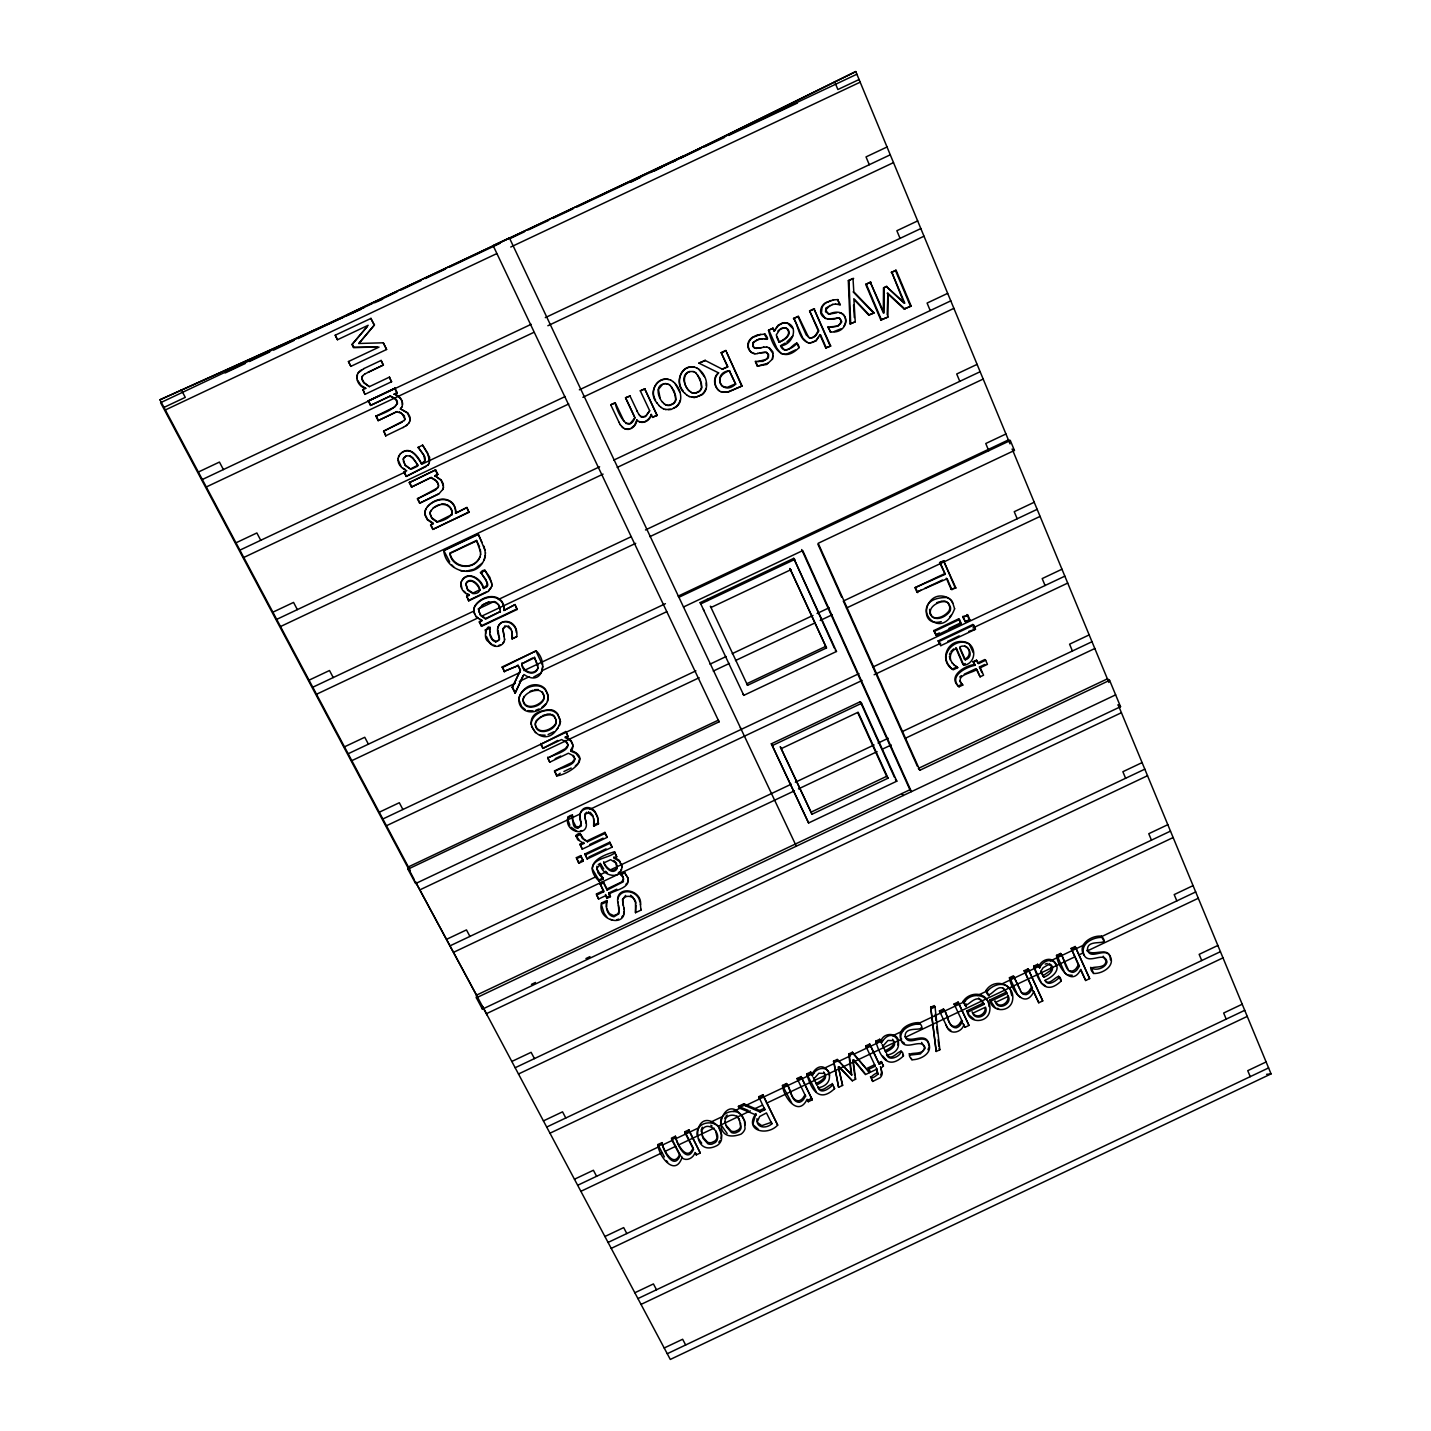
<?xml version="1.0" encoding="UTF-8"?>
<svg xmlns="http://www.w3.org/2000/svg" width="1431" height="1431" viewBox="0 0 1431 1431"><rect width="100%" height="100%" fill="white"/><g stroke="black" fill="none" stroke-linecap="round" stroke-linejoin="round"><path stroke-width="1.5" d="M357.034 378.195L357.464 374.618M517.95 665.648L504.481 671.282L517.95 665.648L520.455 670.674L512.244 687.542L515.106 693.23L523.943 674.502C542.152 687.023 548.735 662.481 536.16 650.837L502.263 666.882L504.445 672.033M886.29 286.45L904.034 303.139L891.817 272.337L904.803 303.175L886.29 286.45L883.499 287.774L883.338 312.924L870.298 282.175L865.683 284.358L880.834 320.007L887.935 317.056L887.882 293.266L887.202 314.838M887.023 286.45L884.215 287.774L884.072 312.978L870.298 282.175M516.77 636.652L512.173 638.816L516.77 636.652C519.203 615.545 489.67 616.689 499.562 638.172M479.796 619.14L482.05 620.195L479.349 622.091L481.496 626.331L517.199 609.445L515.088 604.562L503.98 610.447L515.088 604.562M480.583 554.477L480.333 549.307M515.106 693.23L523.048 675.611M628.137 878.92L627.762 881.764M512.244 687.542L520.455 669.923L517.95 664.914M512.173 638.816L512.387 635.65M409.928 420.195L409.838 416.6L407.781 412.861L400.537 408.872L407.549 413.112L409.964 418.55M398.265 458.331C396.995 463.93 401.914 468.778 406.744 470.71L403.953 472.015L406.171 476.434L428.102 464.932M757.017 1118.631C755.693 1128.379 766.336 1128.862 771.864 1123.818L771.416 1122.298L761.757 1125.66L757.858 1122.78M757.41 1121.475L759.664 1116.52L766.461 1112.924L771.864 1123.818M485.503 552.706L484.25 560.058M542.85 666.435L541.222 672.785L533.638 677.06M460.961 583.168L461.802 588.105M403.292 458.832L405.009 465.361L410.411 468.974L417.888 465.182L412.861 457.777L409.731 455.63M606.494 906.986L606.762 900.546L601.539 903.015C596.351 921.188 628.227 928.808 623.88 907.862M635.954 905.161L635.507 912.71L640.945 910.134L640.319 903.677M579.662 758.77L578.285 763.224L575.316 765.907M489.831 632.323C490.529 617.53 480.44 637.671 488.687 641.821A10.893 10.625 9.8 0 0 493.373 645.739C498.113 647.921 504.839 644.522 504.624 638.959M1109.615 680.333L919.865 770.254L918.344 768.429L1107.397 678.849L1109.615 680.333L1120.545 706.699L482.408 1009.159L482.551 1006.44L670.298 1359.45L1271.068 1073.894L1118.112 704.714M443.36 487.864L443.27 483.839L441.249 479.975L434.935 475.7L441.088 480.351L443.449 486.075M621.841 866.041C622.7 880.977 600.591 876.38 600.305 863.43L598.247 864.539M877.292 1072.731C868.134 1077.114 870.155 1081.12 877.954 1074.162L876.577 1068.456M877.954 1074.162L876.219 1067.723M478.777 610.286L480.494 615.509L485.61 619.14L500.421 611.502L485.664 618.478L480.583 614.865L478.956 611.753M482.408 1009.159L476.38 997.818L476.541 995.135L909.919 789.751L911.404 791.647L802.755 550.577L683.499 606.994M489.885 631.643C488.794 637.564 495.233 645.971 499.473 638.959M560.397 720.974L559.521 725.678M429.64 461.819L427.619 452.947L422.592 445.113L429.676 457.401L429.014 463.662M531.098 724.569C531.312 714.838 542.957 708.935 551.668 710.652A11.18 10.858 -2.9 0 1 557.75 714.713L560.093 719.399M491.763 586.567L491.978 584.027M489.957 629.855L490.225 627.225M592.362 868.384C593.454 857.974 608.39 858.296 614.775 852.876L614.579 851.803C598.104 856.4 583.133 865.308 598.981 881.102L603.202 879.099L603.059 877.972L596.834 869.332M701.19 1129.721L702.639 1136.733L707.486 1142.153A5.957 5.456 -17.3 0 0 711.762 1142.493L714.695 1141.115A5.992 5.509 -17.3 0 0 717.056 1137.609L715.589 1130.579M502.871 629.819L505.018 625.705M584.778 816.493L585.583 814.042L588.713 812.736L592.989 816.582M481.496 626.331L479.439 621.43M491.924 584.617L489.921 577.426L484.876 570.2C473.178 570.629 496.754 586.209 483.571 588.016C481.567 577.802 465.773 569.663 461.229 582.131M624.202 911.243L623.54 914.32M491.656 582.632L484.876 570.2M581.397 823.451L579.305 826.742L575.995 826.617L572.275 819.552M773.062 355.174L772.221 358.716M523.066 700.224L523.835 696.432M535.337 724.694L535.498 722.333M480.047 590.252C478.222 584.832 470.173 576.282 465.773 584.188L467.651 590.162L472.91 593.632C489.42 593.954 471.032 572.543 465.88 583.615L467.74 589.572L472.999 593.024L480.118 589.661M487.363 584.653L486.021 579.788L480.476 572.275M512.065 638.602L511.904 631.071M572.454 814.972L568.071 818.121L567.982 817.101C576.979 809.66 568.644 828.012 577.713 828.155L581.344 825.866L580.038 816.868M572.346 818.371L572.561 815.187M623.773 878.938L621.537 881.997L606.977 888.973L607.138 890.118L623.379 881.764L623.075 876.595L620.589 873.59L624.31 871.819L628.03 878.527M438.262 487.148L438.601 485.61M429.872 513.586L430.91 510.366M468.706 600.877L466.667 596.011L468.706 600.877L488.454 591.343L491.817 585.977M478.705 610.93L479.653 607.585M481.997 542.349L478.204 534.031L443.717 550.327C445.882 573.724 480.369 580.539 485.431 555.389M929.631 609.338L930.025 613.988L932.654 617.172M480.601 552.151L476.523 540.453L449.942 553.028C452.768 567.964 473.321 570.772 479.904 557.088M397.55 403.184L394.723 406.959L375.87 416.153L378.142 420.642L397.067 411.538M404.687 419.677L404.365 415.741L399.338 411.734M985.208 1008.587C985.369 1013.935 977.731 1018.532 973.706 1014.185M407.924 869.172L408.354 866.918L718.308 720.169L719.077 721.85L407.924 869.172L415.598 883.571L858.958 673.643M568.035 745.193L565.299 748.681L547.697 758.108L549.754 762.186L568.393 753.243L572.185 755.139L574.833 758.734M721.045 1138.414L721.403 1133.781M574.868 758.913L572.132 762.401L554.53 770.898L556.641 775.906C568.34 774.511 593.382 758.233 570.736 750.345L572.811 746.231M579.913 815.133C580.288 810.089 586.495 807.299 590.878 809.195A10.554 10.124 -9.5 0 1 595.35 812.88L597.603 817.441L598.462 823.934L593.776 826.152L593.847 823.272M593.668 825.937L593.74 818.282M606.905 900.85C605.313 906.699 606.851 915.751 613.917 916.824L619.033 913.676L618.371 905.036M426.116 508.542A9.391 9.158 31.1 0 0 425.347 515.017L427.565 519.364L433.432 523.317L430.588 525.052L432.788 529.416L469.01 512.298L466.935 507.486L455.559 513.246L466.935 507.486M398.015 458.671L399.356 455.147M581.29 822.664C577.015 815.652 581.845 804.723 590.735 808.193A10.536 10.106 -9.4 0 1 595.207 811.878L597.442 816.421L598.462 823.934M424.864 460.854L423.719 454.772L418.12 447.241L424.989 457.044L425.061 460.514L422.056 463.483M461.337 581.558C459.101 587.479 463.859 593.4 469.314 595.332L466.56 596.62M480.673 553.94C478.151 570.701 452.482 570.468 449.799 553.564L476.451 540.972M619.265 910.706L617.781 913.944L613.738 915.643L609.356 913.568L606.708 908.56M596.834 866.22L597.943 872.767L603.202 879.099M596.727 868.277L600.465 864.521M409.481 421.823L410.142 419.927M538.11 667.257C536.446 677.203 521.832 673.142 521.707 663.877L532.654 657.956M497.916 628.084C500.456 616.457 516.448 622.449 516.323 632.466M430.051 513.139L431.715 518.308L436.938 522.047C447.849 519.847 458.689 512.96 447.08 504.571M442.841 489.581L443.503 487.452M949.522 654.7L950.005 653.055M547.375 701.315L548.252 696.575L545.515 689.438A11.215 10.911 0 0 0 539.415 685.342C524.98 680.852 510.08 701.727 525.356 710.563C536.822 716.251 555.246 702.245 545.551 690.225A11.233 10.929 -0.1 0 0 539.451 686.129C531.277 684.537 521.242 689.348 518.988 697.702M617.763 899.276C620.464 887.148 638.459 890.726 639.8 901.977M897.738 1045.006C902.245 1033.093 883.338 1030.463 880.816 1041.607L881.478 1043.002C893.177 1022.217 910.009 1050.443 887.202 1055.094L887.524 1055.792M436.938 522.047L452.071 514.516M767.231 352.974L768.447 356.122L766.497 359.288L757.75 361.649M766.104 352.241L768.59 354.459L768.34 357.965L762.938 361.399L755.21 361.381L757.339 366.139L766.694 364.44L772.74 358.859L772.794 351.74L769.467 347.912L766.497 347.017M724.819 1118.505L725.284 1117.164M432.788 529.416L469.118 511.851M638.977 421.501C644.54 424.363 649.907 418.46 651.427 414.543C650.229 420.875 641.696 425.436 636.867 419.963L634.577 425.168L631.035 428.263M838.852 317.879L840.802 319.972L840.534 323.478L837.296 326.125L830.445 327.305M827.315 319.202L839.496 317.95L841.786 321.85L837.94 326.214L827.923 327.019L830.624 331.903L827.923 327.019M927.968 1049.746L928.683 1047.868M761.167 347.787L754.656 348.27L752.724 346.266L752.921 342.51L759.503 338.825L765.37 338.897M755.121 348.377L753.207 346.374L753.386 342.617L757.017 339.827L762.848 338.7M836.867 312.763L829.604 314.104L825.58 311.851L825.794 308.076L833.003 304.427M828.102 313.908L825.759 309.847L830.052 305.34M681.657 1156.194L681.961 1157.786C674.842 1177.606 658.278 1155.676 657.956 1144.532L661.945 1142.636C663.179 1149.934 673.751 1169.038 679.761 1154.137L672.355 1139.899M523.245 698.704C525.499 693.015 532.582 690.082 538.396 690.35A6.422 6.243 -0.2 0 1 542.367 692.765L543.887 695.806A6.368 6.207 -0.3 0 1 543.369 700.314C539.344 707.808 523.048 711.189 523.048 699.419M535.516 723.174C537.788 717.503 544.817 714.588 550.613 714.838A6.386 6.207 -3 0 1 554.566 717.235L555.478 718.684M434.774 476.076L437.832 474.323L435.632 469.905L409.284 482.641L411.502 487.059L431.214 477.453L435.203 479.796A8.443 8.228 34.9 0 1 438.387 484.304L438.441 486.021M409.284 482.641L435.632 469.905M437.886 487.792L417.423 498.829L419.641 503.229L438.941 493.606M398.39 457.008L400.447 453.716M430.087 512.155L433.325 507.862L440.158 504.571M478.938 609.534C482.551 601.807 498.095 597.603 500.063 608.801M811.395 337.77A8.425 8.157 -80.5 0 0 815.885 334.711L818.246 330.794L809.588 310.849L813.971 308.792L830.696 346.016L825.723 347.966L819.891 334.586L816.189 340.882L809.946 342.957M438.423 486.755L435.561 490.046L417.423 498.829M620.66 870.477L621.358 869.082M783.133 322.959L778.589 325.32L774.099 331.062L778.07 325.248L782.596 322.887L786.513 322.834M634.255 416.475L634.988 417.655C627.851 435.65 616.385 410.268 615.115 402.719L610.733 404.794L619.068 422.413M657.169 415.401L652.518 417.208L657.169 415.401L644.683 388.749L640.301 390.824L649.692 410.786L645.166 416.815L640.408 416.439M411.502 487.059L431.214 477.453M404.168 420.642L404.919 419.408M408.604 423.415L409.695 421.537M1020.518 991.146L1022.986 994.259L1026.063 994.652A7.549 6.94 -32.7 0 0 1030.177 991.916L1032.413 988.535L1024.113 970.737L1028.102 968.841L1042.734 1000.895L1038.763 1002.773L1032.878 990.395L1033.808 991.683C1024.721 1010.268 1010.715 989.036 1009.463 977.695L1013.452 975.799L1020.017 989.662M834.005 1087.184L834.577 1088.651C819.355 1103.068 811.252 1090.064 806.744 1073.912L810.715 1072.034L812.379 1075.79C814.543 1068.814 825.562 1065.04 829.265 1072.713M403.238 451.82C411.931 447.17 418.102 458.618 421.394 463.519C418.407 456.346 409.874 445.774 401.592 452.804M679.761 1154.137L680.047 1155.729C673.572 1171.22 662.678 1150.005 661.945 1142.636M681.961 1157.786C686.612 1161.793 693.677 1157.876 695.037 1152.492L696.253 1154.889L700.26 1152.992L688.919 1129.828L684.93 1131.724L693.159 1147.859C687.077 1162.634 676.684 1143.441 675.432 1136.232L671.443 1138.128L671.711 1139.702L680.047 1155.729M693.159 1147.859L693.463 1149.433C686.898 1164.78 676.237 1143.494 675.432 1136.232M1054.575 962.348C1049.442 957.75 1041.84 962.401 1039.675 967.911L1038.727 966.658C1041.035 959.754 1051.642 955.89 1055.613 963.51M417.888 465.182C415.401 462.106 410.142 451.659 404.007 457.544M442.984 489.169L438.78 494.017L419.641 503.229M403.059 459.172L406.046 455.952M487.184 585.082L483.571 588.016M406.171 476.434L426.456 466.345M410.411 468.974L405.241 464.986L403.22 460.8M843.879 326.053C847.653 321.599 845.274 313.514 839.282 312.638M503.032 628.37L506.753 625.991L511.082 629.658M809.588 310.849L818.854 330.883L816.475 334.8A8.443 8.175 -80.5 0 1 811.985 337.859L810.107 337.931M403.953 472.015L406.404 476.04M988.982 1006.53C988.696 992.005 970.039 990.52 963.188 1001.289L965.031 1005.349L966.122 1003.847M965.031 1005.349C968.197 1006.19 977.266 992.381 983.294 1002.576M990.699 1001.253L1007.138 993.454L1006.243 992.166L989.841 999.947C991.916 1013.291 1011.198 1012.486 1012.683 999.446C1014.74 983.634 994.223 977.462 986.066 990.431C988.392 1003.864 997.353 980.181 1005.081 990.288M537.734 668.581C532.976 676.362 522.601 671.085 521.707 663.125M786.46 1083.535C790.878 1087.828 790.771 1101.083 798.802 1100.797A7.531 6.94 -21.4 0 0 802.916 1098.078L805.063 1094.715L805.599 1096.2L803.435 1099.563A7.549 6.958 -21.4 0 1 799.321 1102.299C790.967 1102.228 790.717 1088.526 786.46 1083.535L782.471 1085.431C783.508 1097.04 798.265 1117.647 807.102 1099.294L808.282 1101.709L812.271 1099.813L801.127 1076.577L797.121 1078.473L797.639 1079.922L801.646 1078.026L801.127 1076.577M964.172 1025.955L964.995 1027.315L968.984 1025.419L958.09 1002.076L954.083 1003.972L962.437 1021.752L960.237 1025.133A7.531 6.94 -29.3 0 1 956.123 1027.852C947.644 1027.78 948.342 1013.703 943.44 1009.034L939.434 1010.93L946.803 1026.546M792.81 335.927L786.728 342.134M1031.465 987.247L1029.247 990.646A7.531 6.922 -32.8 0 1 1025.133 993.364L1022.056 992.953M1080.584 969.968L1085.682 980.503L1089.653 978.625L1075.164 946.517L1071.157 948.395L1078.402 964.977L1076.166 968.358A7.531 6.922 -34.9 0 1 1072.052 971.094L1068.993 970.683M1071.157 948.395L1079.421 966.211L1077.185 969.61A7.549 6.922 -34.9 0 1 1073.053 972.347C1064.646 972.204 1064.771 958.251 1060.514 953.457L1056.525 955.353C1057.616 966.801 1071.747 987.927 1080.799 969.359L1085.682 980.503M701.655 1128.379L702.442 1127.217M427.905 465.29L429.211 463.304M818.639 337.072L815.598 340.775L811.753 342.671M400.286 409.123C405.599 403.846 400.716 395.457 394.276 394.115C397.639 395.654 403.077 399.41 402.397 404.687M400.537 408.872L402.039 406.708M491.209 587.765L488.508 590.735M536.088 720.848L541.079 716.52M502.675 643.342L504.088 641.374M579.483 758.144L575.87 753.314L570.844 751.239C575.638 746.302 571.38 738.002 565.12 736.947L570.88 741.133L572.776 744.979M698.918 363.134L705.268 360.451L698.918 363.134L718.612 372.883C713.443 377.623 713.89 386.406 719.256 390.788M461.945 580.646C468.67 570.558 481.031 579.734 483.499 588.624M762.92 1094.715L763.367 1096.182L759.163 1098.185L758.716 1096.701L762.92 1094.715L777.695 1125.124C766.873 1136.769 743.673 1130.418 755.944 1113.586L753.028 1123.568M621.752 917.003L622.807 915.733M371.148 318.326L335.212 335.212L337.483 339.737L368.178 325.266L352.008 344.531L353.475 347.465L379.036 347.107L348.431 361.542L350.863 366.354L386.603 349.486L383.293 342.796L358.859 343.476L374.439 324.944L370.844 318.398L374.135 325.016M374.439 324.944L358.859 343.476M352.008 344.531L367.141 326.787M358.018 373.115L363.921 368.554M408.819 423.129L405.492 426.277M950.882 651.534L953.708 648.887M482.14 563.242L474.377 569.144L466.524 571.112M383.776 431.017L385.744 435.793L383.776 431.017L402.272 422.109M546.105 703.533L541.92 707.361M556.426 729.882L558.251 727.878M625.955 884.286L627.064 883.07M949.54 617.047L951.382 615.062M777.874 331.044L781.219 328.361L785.959 327.878M427.297 506.932C433.325 500.009 445.935 496.056 452.804 503.909A13.308 12.986 31.3 0 1 455.559 513.246M965.853 1006.655L963.993 1002.612C971.488 990.431 991.933 994.76 989.805 1010.304C988.499 1023.147 968.823 1024.417 966.98 1010.805L983.383 1003.006L984.242 1004.312L967.803 1012.128L966.98 1010.805M988.767 995.779L986.925 991.719C992.13 984.904 1004.419 980.521 1009.946 989.286M424.506 461.462L421.197 463.877M378.142 420.642L395.779 412.182M726.072 1115.983L727.163 1114.999M364.887 373.92L362.49 375.959A3.935 3.792 44.7 0 0 361.971 379.519L363.742 382.775L369.377 386.656L389.447 377.122L391.45 381.844L389.447 377.122M400.197 454.038L401.825 452.464M618.299 872.928L619.623 871.783M394.026 394.33L397.21 392.738L394.974 388.212L368.232 400.913L370.504 405.438L390.269 396.119C409.928 403.131 383.168 413.917 375.87 416.153M959.7 677.024L961.382 675.629M404.401 420.356L383.49 431.303M368.232 400.913L394.974 388.212M361.506 369.896C352.902 374.475 357.356 386.477 365.603 388.445M370.504 405.438L390.52 395.886M784.474 349.79C790.842 351.972 797.121 336.106 799.053 347.679C782.095 364.225 772.794 347.679 768.483 330.275L772.829 328.218L774.6 331.151M407.531 424.613L403.095 427.601M887.506 1055.506C893.499 1062.392 901.852 1043.163 903.462 1055.953C888.186 1070.334 880.298 1057.402 875.736 1041.16L879.707 1039.282L880.369 1040.659L876.398 1042.555L875.736 1041.16M1045.077 980.718C1050.998 987.587 1059.369 968.483 1061.176 981.076C1045.363 995.726 1038.781 982.077 1033.701 966.175L1037.672 964.297L1039.675 967.911M364.923 394.366L362.973 389.626L364.923 394.366L391.7 381.666M586.674 812.218L584.814 814.06L585.046 818.443M369.377 386.656L364.064 382.578L362.293 379.34A3.917 3.774 44.7 0 1 362.812 375.781M959.682 648.118L964.458 659.136C970.969 657.312 970.737 647.993 964.673 645.953M965.317 659.834C975.083 656.954 968.358 642.34 959.736 646.973L965.317 659.834L964.458 659.136M625.669 895.395L622.467 899.509L623.361 905.716M662.499 384.456L658.421 389.447L660.067 397.925M776.55 336.643L779.001 342.17C783.687 339.916 792.166 334.765 786.996 328.79M779.001 342.17C783.884 340.65 792.774 334.89 787.533 328.88L785.422 327.788M795.386 349.969L786.424 354.208L782.453 354.226M433.164 508.309C439.728 501.279 453.233 503.909 451.928 514.963M816.797 1084.895C820.679 1082.891 828.871 1078.616 824.167 1073.393L818.89 1073.25L813.863 1078.849L813.327 1077.4L816.797 1084.895L816.26 1083.446C820.142 1081.425 828.316 1077.167 823.612 1071.962M885.807 1052.143C889.688 1050.121 897.881 1045.864 893.23 1040.623L887.989 1040.462L882.927 1046.061L882.265 1044.684L885.807 1052.143L885.127 1050.748C889.027 1048.726 897.183 1044.487 892.55 1039.246M673.268 408.3L675.647 406.905A11.609 11.43 86.2 0 0 680.011 400.662M482.05 605.116L488.776 601.879M1040.784 971.291L1042.823 975.906L1050.712 970.361L1051.409 965.853M1042.823 975.906L1043.771 977.158C1049.495 975.495 1057.205 967.767 1048.995 963.528M797.067 343.136C793.65 347.483 783.312 354.119 780.575 345.747L785.19 343.046M780.575 345.747C793.633 345.336 799.893 323.424 784.295 322.655M818.013 1087.059C821.627 1095.037 830.66 1081.764 832.788 1084.931C829.64 1088.222 821 1094.876 818.228 1087.828C841.213 1083.5 823.719 1052.948 811.842 1074.359L812.379 1075.79M368 372.293L383.401 364.994L381.129 360.433L363.599 368.733M768.214 363.152L757.339 366.139M840.856 328.844L834.255 331.473M953.565 664.467L957.75 667.669L953.207 669.815C938.986 661.533 946.392 639.872 962.634 641.607C976.622 642.251 977.802 663.036 963.85 665.326L956.534 648.493C950.417 650.515 948.234 658.421 952.581 663.233M554.083 731.688L548.091 734.514M396.816 411.788L401.807 413.434L404.884 418.621M381.129 360.433L383.132 365.138M364.565 374.099L383.401 364.994M630.499 182.363L640.516 177.426M650.515 172.489L855.774 71.55L1010.036 443.878M653.752 171.326L661.748 167.373M671.747 162.436L855.774 71.55M511.815 1061.462L531.116 1052.322L534.443 1058.6M1142.099 762.598L1122.87 771.72L1125.607 778.267M515.16 1067.741L1144.818 769.163M518.487 1074.001L1147.519 775.709M543.422 1120.902L562.544 1111.833L565.8 1118.005M1167.821 824.685L1148.771 833.718L1151.454 840.14M546.696 1127.056L1170.486 831.125M549.969 1133.209L1173.134 837.546M930.687 1007.281L934.282 1005.582L935.033 1006.887L939.845 1049.746L936.214 1051.463L930.687 1007.281L936.214 1051.463M931.438 1008.605L935.033 1006.887M574.457 1179.233L593.4 1170.254L596.584 1176.3M1193.06 885.628L1174.189 894.59L1176.837 900.904M738.414 1106.342L743.87 1103.748L759.628 1110.492L764.422 1108.22L764.87 1109.723L760.076 1111.994L744.281 1105.251L738.807 1107.844L738.414 1106.342L748.145 1110.367M851.087 1073.518L848.78 1053.967L852.447 1052.214L869.583 1072.606L865.415 1074.574L853.144 1059.656L855.613 1079.224L852.339 1080.799L838.423 1066.632L842.609 1085.413L838.602 1087.31L833.522 1061.194L837.207 1059.441L851.695 1074.967L837.207 1059.441M869.708 1044.022L870.352 1045.417L866.345 1047.313L865.701 1045.918L869.708 1044.022L879.296 1064.253L881.979 1062.983L881.317 1061.569L878.634 1062.839M658.206 1146.106L662.213 1144.21M671.711 1139.702L675.718 1137.788M693.463 1149.433L685.234 1133.28L689.241 1131.384L688.919 1129.828M782.954 1086.898L786.943 1085.002M807.263 1075.361L811.252 1073.465L810.715 1072.034M838.602 1087.31L834.094 1062.625L837.797 1060.872M851.695 1074.967L849.37 1055.362L853.055 1053.627L869.583 1072.606M944.21 1010.358L940.203 1012.254L939.434 1010.93M958.895 1003.381L954.888 1005.295L954.083 1003.972M1009.463 977.695L1010.358 978.947L1014.364 977.051M1024.113 970.737L1025.043 971.989L1029.032 970.093M1034.649 967.428L1038.62 965.549M1056.525 955.353L1057.509 956.588L1061.498 954.674L1068.474 970.111M1072.177 949.612L1076.166 947.716M577.677 1185.279L658.457 1146.947M662.499 1145.015L672.588 1140.239M676.63 1138.307L698.847 1127.771M710.974 1122.011L721.063 1117.217M733.191 1111.476L741.258 1107.63M745.301 1105.716L813.971 1073.125M824.059 1068.331L834.166 1063.537M838.208 1061.623L850.318 1055.863M854.361 1053.949L882.641 1040.534M892.729 1035.74L902.836 1030.946M916.967 1024.238L965.442 1001.235M977.552 995.475L987.658 990.681M1001.789 983.973L1040.176 965.764M1050.265 960.97L1084.609 944.675M1100.761 937.001L1195.69 891.942M987.909 994.491L989 995.672M928.057 1042.251C922.512 1033.182 907.63 1047.635 905.161 1035.919C905.179 1023.755 929.595 1034.613 919.274 1022.646C910.456 1022.163 896.7 1028.746 900.85 1039.425C904.213 1053.216 922.315 1036.169 925.177 1048.333L920.366 1053.949L909.758 1055.112M1084.287 955.425C1076.47 944.836 1091.585 934.998 1101.387 936.196C1112.066 947.787 1087.578 937.323 1087.506 949.361C1089.617 961.185 1104.696 946.714 1109.991 955.872C1115.769 965.853 1102.496 973.939 1093.66 973.474C1083.41 962.455 1105.787 971.899 1105.93 960.791L1103.212 956.212M580.879 1191.325L661.587 1153.01M665.63 1151.096L675.718 1146.303M679.743 1144.389L714.051 1128.111M718.273 1126.215L721.779 1135.338L721.403 1139.97A10.5 9.641 -17.3 0 1 717.414 1145.355C689.402 1160.452 692.604 1102.711 718.273 1126.215L750.363 1110.867M754.405 1108.953L762.473 1105.126M766.515 1103.212L901.691 1039.049M905.734 1037.117L1075.218 956.677M1079.242 954.763L1083.285 952.849M1087.327 950.935L1198.302 898.257M972.991 1013.112L985.53 1007.156C989.286 1015.938 974.422 1021.877 972.15 1011.789M1008.408 996.298L995.869 1002.255L994.992 1000.949C997.55 1012.236 1014.007 1003.328 1007.513 995.01C1010.501 1001.163 1001.467 1008.497 996.548 1003.346M868.832 1069.225L868.188 1067.794L874.645 1064.736L875.307 1066.149L868.832 1069.225L870.281 1072.266L876.881 1069.136M1059.512 977.301C1056.418 980.521 1047.653 987.336 1045.095 980.128C1051.785 977.659 1061.73 969.699 1054.629 962.276M811.735 1098.328L807.764 1100.224L808.282 1101.709M904.929 1036.742C910.742 1044.344 925.356 1031.053 928.934 1043.789C932.547 1053.645 920.169 1059.834 911.941 1059.745C901.995 1048.315 924.354 1058.225 924.426 1046.955L921.582 1042.43M882.766 1064.61L883.428 1066.023L881.085 1068.027M1090.583 967.535C1095.162 971.273 1105.501 968.376 1107.004 962.026C1104.732 949.969 1087.846 965.961 1083.822 954.28C1079.976 943.548 1093.534 936.894 1102.442 937.394M604.919 1236.509L623.683 1227.601L626.814 1233.558M1217.853 945.462L1199.16 954.352L1201.736 960.541M608.068 1242.448L1220.428 951.669M611.216 1248.387L1222.986 957.858M634.827 1292.765L653.43 1283.929L656.507 1289.76M1242.197 1004.222L1223.666 1013.023L1226.206 1019.122M637.922 1298.597L1244.72 1010.322M641.016 1304.41L1247.242 1016.404M664.199 1348.002L682.641 1339.255L685.664 1344.979M1266.113 1061.945L1247.743 1070.674L1250.247 1076.649M667.257 1353.726L1268.599 1067.92M346.767 314.981L683.249 156.104M385.744 435.793L403.327 427.314M417.906 447.563L422.592 445.113M235.99 542.814L256.865 532.958L260.746 540.292M917.665 220.911L896.861 230.731L900.063 238.369M239.889 550.148L405.581 471.89M411.645 469.028L417.709 466.166M421.751 464.252L565.209 396.512M579.358 389.822L920.831 228.566M243.789 557.464L568.751 403.971M582.882 397.299L923.997 236.204M434.935 475.7L437.832 474.323M869.422 315.124L853.842 298.668L855.255 321.814L850.05 323.889L848.315 280.655L853.001 278.437L853.806 291.852L874.126 312.906L868.706 315.07L854.593 300.134M848.315 280.655L853.663 278.419M625.508 397.8L630.123 395.958L625.508 397.8L634.488 416.725M721.17 352.616L727.914 366.873L722.244 369.18L727.503 366.712L721.17 352.616L725.785 350.452L742.081 385.959L728.021 392.201L720.866 391.683M808.783 342.921C798.534 339.952 798.838 325.767 793.525 318.451L798.462 316.43L808.551 337.233M891.084 272.373L896.146 270.298L911.171 306.073L904.142 308.989L887.148 293.248M624.166 421.537L615.312 402.952L610.733 404.794M644.934 388.964L640.301 390.824M721.564 352.759L726.197 350.577M768.483 330.275L773.348 328.307M793.525 318.451L798.462 316.43M810.179 310.903L814.561 308.828M865.683 284.358L870.996 282.175M891.817 272.337L896.146 270.298M839.729 304.642L837.546 299.58L840.373 304.678M767.374 339.165C758.663 325.91 773.116 342.403 764.887 338.789M729.255 370.629C711.279 373.223 721.689 397.103 735.677 384.116L729.255 370.629L735.677 384.116M729.685 370.79C723.174 372.239 716.341 378.75 721.546 385.404M850.05 323.889L855.255 321.814M868.706 315.07L874.126 312.906M430.588 525.052L433.253 523.8L427.386 519.829L425.168 515.482A9.409 9.176 31.1 0 1 425.937 508.989C430.838 500.099 445.399 495.019 452.929 503.479A13.273 12.968 31.4 0 1 455.702 512.799M735.23 383.919L727.342 387.318L722.118 386.298M742.081 385.959L727.61 392.005L723.102 392.273M880.834 320.007L887.935 317.056M904.142 308.989L911.171 306.073M825.723 347.966L830.696 346.016M272.892 612.182L293.552 602.415L297.344 609.606M947.68 293.355L927.091 303.068L930.222 310.563M276.702 619.373L599.625 466.792M613.756 460.102L950.792 300.85M280.53 626.528L603.095 474.108M617.208 467.436L953.887 308.345M443.556 550.863L478.115 534.532M480.405 572.847L484.805 570.754M468.796 600.269L486.361 591.951M309.042 680.172L329.506 670.513L333.226 677.561M977.105 364.368L956.713 373.992L959.79 381.344M312.799 687.22L474.09 610.965M478.115 609.051L494.25 601.431M498.274 599.535L631.357 536.625M645.47 529.953L980.146 371.72M316.537 694.25L478.151 617.834M482.193 615.92L635.722 543.333M649.853 536.661L983.186 379.054M479.349 622.091L481.979 620.857L476.219 617.029L474.072 612.79A9.212 8.997 14.4 0 1 474.859 606.458C480.029 598.158 493.91 593.203 501.315 601.36A13.022 12.736 13.9 0 1 503.98 610.447M481.567 625.669L517.199 608.819M485.324 630.177L490.278 628.12M502.227 667.615L536.16 650.837M344.495 746.839L364.762 737.269L368.411 744.174M1005.939 433.987L985.762 443.521L988.767 450.729M521.707 663.877L534.514 657.813L537.967 665.397M348.18 753.743L519.936 672.498M523.979 670.584L665.415 603.685M1010.322 440.515L678.92 597.282L678.294 596.065L1008.408 439.925L1010.322 440.515L1014.436 450.443L818.192 543.279L919.865 770.254M351.847 760.648L515.339 683.285M519.381 681.389L529.47 676.613M541.58 670.889L666.739 611.681M743.798 695.359L700.17 602.612L793.758 558.34L836.491 651.481L743.798 695.359L742.922 693.785M794.831 559.396L700.886 603.846L700.17 602.612M790.985 569.663L711.135 607.442L710.384 606.189L747.554 685.324L826.492 647.957L789.912 568.554L826.492 647.957M379.269 812.218L399.321 802.719L402.898 809.499M1034.219 502.245L1014.239 511.708L1017.191 518.773M567.982 744.979L566.569 742.439L561.632 739.523L542.832 748.413L540.775 744.317L565.871 731.527L568 736.5L565.209 737.824M382.864 818.979L695.877 670.853M710.009 664.163L726.161 656.507M732.225 653.645L813.005 615.419M817.047 613.505L829.157 607.764M843.288 601.074L1037.153 509.329M542.832 748.413L557.786 740.417M944.424 573.759L914.999 587.676L945.247 574.314L939.612 562.633L943.566 560.773L955.872 587.962L951.096 589.232L946.32 578.16M939.612 562.633L944.388 561.292M386.459 825.741L699.151 677.739M713.264 671.067L729.416 663.429M735.462 660.567L814.132 623.326M820.196 620.464L832.287 614.74M846.419 608.05L1040.087 516.394M547.697 758.108C552.491 754.781 575.745 750.184 565.138 740.435M555.192 758.663L560.684 756.051M914.999 587.676L916.931 592.076L920.848 590.216M924.766 588.356L942.403 580.02M916.931 592.076L947.143 578.714L951.937 589.822M554.602 771.846C558.931 767.284 580.181 765.835 573.384 755.353M825.311 646.579L746.678 683.785L747.554 685.324M556.641 775.906L560.219 773.223M563.886 771.488L571.202 768.036M951.096 589.232L955.872 587.962M1061.963 569.216L1042.179 578.589L1045.077 585.512M962.669 616.6L967.875 615.187L969.896 619.873L965.549 621.93L962.669 616.6L965.549 621.93M933.763 630.624L958.627 618.854L959.468 619.498L961.256 623.63L936.357 635.418L933.763 630.624L936.357 635.418M963.51 617.244L967.875 615.187M934.568 631.286L959.468 619.498M935.552 634.738L939.38 632.931M948.932 628.406L960.416 622.986L961.256 623.63M964.691 621.304L969.896 619.873M873.089 666.953L1064.843 576.156M938.235 640.873L972.812 624.488L973.688 625.132L975.459 629.264L940.829 645.649L938.235 640.873L940.829 645.649M939.04 641.535L973.688 625.132M420.428 889.599L579.716 814.167M589.805 809.391L862.034 680.476M874.126 674.752L940.668 643.235M972.937 627.959L1067.705 583.079M947.698 641.338L959.217 635.883M968.823 631.321L975.459 629.264M593.776 826.152L593.632 825.132L598.319 822.897M583.92 843.449L577.713 839.693L575.942 835.525C581.97 829.211 581.254 840.784 587.3 840.73L604.902 832.395L606.887 836.366L607.048 837.421L582.238 849.173L580.11 844.129L583.794 842.376L583.92 843.449L580.235 845.202M771.398 743.798L860.281 701.709L861.587 703.301L896.808 781.183L808.604 822.968L771.398 743.798L808.604 822.968M576.049 836.58L580.414 834.506L580.288 833.45M772.364 745.551L861.587 703.301M781.344 748.592L858.135 712.227L888.043 778.196L811.985 814.239L780.342 746.839L811.985 814.239M580.414 834.506L582.381 838.477L587.425 841.786L605.063 833.432L604.902 832.395M950.882 667.651L952.384 669.082L956.91 666.935L955.371 665.862M956.534 648.493L955.693 647.796L962.991 664.61L965.245 663.537M959.646 681.156L962.813 685.038L959.074 686.808C948.145 676.004 966.336 667.043 975.101 665.272L973.044 661.802L976.497 660.174L978.554 663.644L985.673 660.281L987.426 664.36L980.324 667.722L979.43 666.989L984.761 664.467M589.733 844.487L603.077 838.172M973.044 661.802L977.355 660.889M974.225 664.556C964.566 665.791 946.785 676.541 959.074 686.808M576.443 857.652L580.771 855.595L583.043 860.103L583.168 861.194L578.84 863.251L576.443 857.652L578.84 863.251M585.046 853.913L609.785 842.197L611.77 846.15L611.949 847.224L587.175 858.958L585.046 853.913L587.175 858.958M964.261 674.18L975.996 668.635L980.11 676.845L983.562 675.199L980.324 667.722M576.55 858.743L580.879 856.686L580.771 855.595M585.172 855.005L609.964 843.253L609.785 842.197M588.946 856.972L606.064 848.869M580.163 861.462L583.043 860.103M958.233 686.039L961.954 684.286L962.813 685.038M603.775 862.947L610.643 859.691L615.598 862.839L617.28 868.349C612.897 876.005 604.615 867.454 603.614 861.856C605.349 867.061 612.969 874.556 617.083 867.258L616.511 863.43L613.971 860.46M622.038 867.15L619.373 860.425L613.917 856.972L614.096 858.063L616.743 856.811L614.579 851.803M446.812 939.219L466.47 929.9L469.923 936.429M1089.188 634.899L1069.583 644.183L1072.427 650.98M450.264 945.73L595.564 876.899M599.607 874.985L605.653 872.123M609.695 870.209L791.325 784.152M795.35 782.256L874.055 744.961M878.097 743.047L888.186 738.271M902.317 731.581L1092.014 641.714M598.981 881.102L598.838 879.958L603.059 877.972M453.734 952.241L794.438 790.824M798.462 788.91L877.096 751.651M883.142 748.789L891.209 744.979M905.322 738.289L1094.822 648.511M616.743 889.206L608.944 892.89L610.447 896.682L607.012 898.31L605.51 894.518L605.671 895.663L598.605 899.026L596.62 895.108L603.703 891.746L599.911 883.392L603.345 881.764L606.977 888.973M600.054 884.519L603.506 882.891L603.345 881.764M623.272 877.722L620.786 874.699L624.524 872.946L624.31 871.819M596.62 895.108L596.477 893.946L603.542 890.601L599.911 883.392M610.447 896.682L609.123 894.035C614.829 889.921 631.321 888.24 627.833 877.418M606.851 897.165L610.286 895.538M606.762 900.546L606.923 901.709L601.7 904.177L601.539 903.015M810.876 812.236L886.648 776.335L888.043 778.196M476.38 997.818L1115.643 694.858M531.456 984.367L535.48 982.453M585.941 958.537L589.966 956.623M486.415 1013.703L1121.421 712.71M410.393 870.746L159.932 399.786L364.315 307.415M719.077 721.85L493.123 245.577L509.4 237.886L796.316 846.186M856.883 74.215L160.594 402.683L414.239 879.528M225.204 372.954L245.416 363.42M249.459 361.506L269.69 351.972M273.732 350.058L293.945 340.524M297.988 338.61L372.811 303.318M376.854 301.422L397.085 291.888M401.127 289.974L421.34 280.44M425.383 278.526L445.613 268.992M449.656 267.078L500.206 243.234M510.312 238.458L524.462 231.786M528.504 229.872L548.735 220.338M552.777 218.442L572.99 208.89M577.051 206.994L676.13 160.254M680.172 158.34L700.385 148.806M704.428 146.892L724.658 137.358M728.701 135.444L797.443 103.014M163.993 407.406L185.279 397.371L181.236 389.733M859.083 79.528L837.886 89.527L834.559 81.567M165.352 409.964L496.611 253.681M510.742 247.026L860.192 82.175M362.651 389.822L365.907 388.23L361.167 385.547L357.41 380.002M198.354 472.033L219.444 462.07L223.397 469.565M887.041 146.982L866.023 156.909L869.297 164.708M202.326 479.51L531.169 324.3M545.3 317.628L890.279 154.798M394.276 394.115L397.21 392.738M206.297 486.969L533.727 332.421M547.876 325.731L893.499 162.597M350.863 366.354L348.431 361.542M386.603 349.486L383.293 342.796M374.493 302.835L382.632 299.186M159.932 399.786L342.957 317.449M347.035 315.625L361.274 309.221M535.927 710.187L539.022 708.953M831.161 300.421L826.188 302.746A11.251 10.858 -80.1 0 0 822.038 307.468L821.43 312.87L825.49 318.648M353.475 347.465L377.194 347.017M580.235 831.143L581.916 830.535M616.654 919.847L618.657 919.131M689.814 371.416C679.582 374.189 684.608 388.481 691.334 392.47A6.6 6.493 -89.5 0 0 696.038 393.096L699.24 391.575A6.654 6.529 -89.4 0 0 701.834 387.497L700.206 378.965L696.038 373.151M664.199 383.848C654.915 385.136 657.849 397.496 662.607 402.2M498.632 645.47L500.313 644.88M542.403 715.715L545.39 714.659M936.625 602.737L939.559 601.7M530.168 691.262L533.173 690.207M1045.202 964.136L1047.259 963.457M870.459 1076.631L872.695 1081.425L880.101 1077.722A7.137 6.565 -25.1 0 0 882.229 1073.429L880.423 1066.614M784.009 327.717L779.877 329.595L776.246 334.89L779.519 342.295M337.483 339.737L335.212 335.212M495.555 642.054L499.419 639.639L498.131 630.409M941.258 621.644C917.289 627.833 924.748 589.715 945.802 596.888A11.072 10.607 -49.2 0 1 951.472 601.002L952.706 603.256M760.702 334.371L753.117 337.269A11.215 10.911 -83.9 0 0 748.985 341.973C746.785 346.57 749.629 353.278 755.013 353.707M833.754 299.848L825.58 302.71A11.233 10.84 -80.1 0 0 821.43 307.432C817.155 318.004 830.248 321.581 838.011 317.736M757.5 353.368L765.12 352.169M760.272 352.759L766.605 352.384M763.921 347.232L756.158 348.449M1072.248 975.244L1067.562 975.03L1064.914 973.116M629.372 428.871L626.134 429.085M668.134 409.624L670.674 409.248M546.892 714.123L550.559 714.015M534.675 689.67L538.36 689.563M941.026 601.181L944.585 601.092A6.332 6.064 -49.2 0 1 948.288 603.506L949.612 606.547A6.279 6.01 -49.2 0 1 948.896 611.037C945.426 615.545 938.825 619.158 933.101 617.333M642.376 417.208L646.257 415.652L649.692 410.786M828.978 314.051C851.141 304.481 851.32 334.943 829.998 331.813M663.895 383.651L667.436 383.884M441.642 504.07L445.452 504.052M1266.614 1074.305L1271.068 1073.894M832.377 304.392L835.865 304.195M757.983 353.511C751.275 355.496 745.605 347.822 748.52 341.866A11.18 10.893 -84 0 1 752.652 337.161L757.607 334.836L765.138 334.121M833.128 299.83L838.19 299.616M532.994 710.885L527.681 710.635M545.193 735.212L539.898 734.962M763.439 347.107L766.998 347.143M487.22 1015.187L415.205 881.317L477.471 996.87M835.239 304.177L838.387 304.409M691.459 397.21L696.486 397.049L701.476 394.706A11.627 11.412 -89.6 0 0 705.841 388.463M665.63 409.409L670.978 409.499L675.969 407.137A11.627 11.448 86.3 0 0 680.333 400.895C681.979 393.793 678.527 386.048 673.017 381.54M808.211 342.796L810.536 343.064M668.563 379.483C657.294 377.14 649.352 390.806 655.559 400.072M694.518 367.212C681.299 364.672 674.931 381.719 683.106 390.878M460.46 570.647L464.95 571.273M665.54 383.472L668.975 384.528M693.373 371.631C681.55 369.824 682.587 386.406 689.885 391.432M808.998 337.716L810.697 338.038M799.053 347.679L796.512 343.011M837.743 304.374L840.14 304.785M996.781 1008.265L998.659 1008.694M610.518 919.364L612.593 919.972M624.56 428.584C630.212 431.733 636.759 425.383 636.867 419.963M576.89 831.232L570.969 827.136M493.409 645.041L495.126 645.578M1045.596 985.977L1041.446 983.169L1033.701 966.175M663.179 408.622L665.934 409.66M689.027 396.423L694.303 397.639L701.834 394.92A11.645 11.43 -89.5 0 0 706.216 388.66C707.951 380.789 703.802 371.649 696.611 367.892M1012.486 449.799L1014.436 450.443M671.014 380.324C657.366 373.831 647.17 393.275 657.205 403.113M696.969 368.071C681.389 361.184 672.856 384.206 684.966 393.364M495.609 641.356L492.461 639.335L490.189 634.434M968.322 643.664C954.906 636.867 938.11 655.148 950.202 666.792M738.807 1107.844L756.373 1115.107M693.033 371.452L694.911 372.275M718.612 372.883C712.173 377.015 713.729 389.143 721.278 391.897M758.287 1129.327L753.618 1125.16M614.096 858.063L619.551 861.534L621.787 865.594M467.615 593.847L469.404 594.724M978.643 998.105L984.242 1004.312M973.974 1019.087L969.181 1015.151M704.911 360.308L722.655 369.359M437.099 521.582L431.894 517.843L430.23 514.641M787.605 323.209L792.577 328.236M390.269 396.119L395.582 399.41L397.12 402.218M950.846 1030.445L948.163 1028.531M809.57 337.805L806.208 334.926L797.908 316.376M1020.643 997.3L1017.996 995.386M1051.356 965.567L1048.225 964.709L1043.092 967.767L1041.053 971.005L1043.771 977.158M630.516 895.251L631.661 895.913M625.669 423.415L630.177 423.522L634.988 417.655M624.757 428.871L621.537 426.366M641.607 417.262L638.709 414.31M660.872 407.28L663.483 408.872M431.035 477.829L435.024 480.172A8.461 8.246 34.9 0 1 438.226 484.698M686.719 395.063L689.366 396.637M495.573 601.843L499.025 605.295L500.385 612.146M403.113 468.187L405.134 469.404M670.71 380.145L673.321 381.737M710.796 1125.213L712.119 1126.036M807.102 342.349L802.809 338.11L794.08 318.505M783.991 349.629L781.093 345.873M931.849 616.546C937.412 621.287 945.927 616.564 949.719 611.663A6.296 6.028 -49.1 0 0 950.434 607.173L949.111 604.115A6.35 6.082 -49.2 0 0 945.408 601.7C938.217 600.805 926.233 607.871 931.617 616.063M886.522 1060.228L882.82 1056.132M525.356 709.74L521.617 706.574L518.809 699.312M1118.273 705.125L1120.545 706.699M663.698 403.435L665.433 404.705A6.6 6.493 86.2 0 0 670.155 405.313L673.357 403.792A6.654 6.547 86.4 0 0 675.951 399.732L674.287 391.218L670.137 385.386M668.671 384.331L670.441 385.583M694.572 372.096L696.378 373.33M902.406 1041.768L904.517 1043.306M781.183 353.69L777.051 348.609L768.984 330.364M985.673 660.281L984.778 659.566L977.677 662.929L976.497 660.174M727.163 1133.477L721.009 1124.82M995.028 1007.388L989.841 999.947M768.966 347.787L772.883 353.403M1002.934 987.962L1007.138 993.454M956.802 666.703L957.75 667.669M463.626 590.914L465.647 592.667M508.434 625.866L511.082 628.978L512.316 634.022M623.201 427.958L620.16 424.56M579.036 839.943L575.942 835.525M658.797 405.367L661.158 407.513M684.644 393.149L687.059 395.278M887.882 293.266L904.911 309.042M605.528 871.211L607.406 872.982M698.918 369.305L704.356 376.657M590.198 812.289L592.863 815.563L594.151 821.949M476.308 616.367L477.936 617.924M839.389 1066.775L852.339 1080.799M853.126 291.852L873.429 312.852M451.659 564.78L453.824 567.034M535.552 732.726L531.473 726.179M662.32 401.968L663.984 403.667M951.758 662.517L954.405 665.2M816.314 1091.978L806.744 1073.912M1104.589 942.349L1101.387 936.196M969.413 644.379L973.33 652.804M835.257 650.068L836.491 651.481M606.833 917.003L604.079 913.193L601.682 905.501M666.435 1160.684L667.687 1162.151M701.691 1143.154L698.525 1138.682M1090.887 967.374L1091.942 968.626M598.838 879.958L592.47 869.118M1078.402 964.977L1079.421 966.211M1089.653 978.625L1075.164 946.517M853.896 1059.888L864.789 1073.143M624.524 872.946L627.404 876.953M1060.514 953.457L1061.498 954.674M791.629 1102.836L782.471 1085.431M1061.176 981.076L1058.529 976.031M895.377 779.305L896.808 781.183M947.036 1027.047C950.166 1035.543 961.775 1032.323 963.868 1024.882L963.063 1023.523L964.995 1027.315M656.918 402.88L659.065 405.599M901.834 793.579L903.283 795.511M675.074 383.472L679.725 392.094M1042.734 1000.895L1028.102 968.841M632.717 896.879L635.525 902.245L635.507 912.71M986.066 990.431L986.925 991.719M736.983 1116.001L739.201 1119.382L741.043 1127.95A5.992 5.509 -18.4 0 1 738.664 1131.456L735.731 1132.851A5.957 5.474 -18.4 0 1 731.456 1132.511L726.626 1127.056L724.855 1121.689M739.612 1120.902C737.734 1111.905 723.049 1114.123 725.231 1123.228M726.25 1125.517L731.062 1130.973A5.939 5.474 -18.4 0 0 735.337 1131.313L738.271 1129.918A5.992 5.509 -18.4 0 0 740.65 1126.412L740.614 1123.246M401.038 466.363L398.212 460.049M961.614 683.696C954.906 674.591 972.865 673.142 976.854 669.35L980.11 676.845M542.331 691.96L543.834 695.001A6.368 6.189 -0.2 0 1 543.315 699.509C539.398 705.733 526.107 710.581 523.263 700.975M1086.898 950.381C1092.586 957.607 1110.259 944.532 1110.42 959.861M600.305 863.43L603.757 868.957M963.188 1001.289L963.993 1002.612M965.263 1005.224L966.086 1006.548M968.984 1025.419L958.09 1002.076M962.437 1021.752L961.632 1020.41L959.432 1023.773A7.531 6.94 -29.3 0 1 955.318 1026.51C947.304 1026.707 947.733 1013.345 943.44 1009.034M707.164 599.303L707.898 600.519M671.515 386.853L675.575 395.689L675.629 399.499A6.636 6.529 86.3 0 1 673.053 403.56L669.851 405.08A6.583 6.493 86.1 0 1 665.147 404.454M743.726 1118.935C739.738 1106.36 718.863 1110.814 720.777 1123.818M697.398 374.618L701.423 383.49L701.476 387.3A6.636 6.529 -89.5 0 1 698.883 391.361L695.681 392.881A6.6 6.475 -89.6 0 1 690.976 392.255M703.408 609.499L704.124 610.751M939.094 1048.351L939.845 1049.746M449.71 561.936L443.717 550.327M946.034 1025.204L947.805 1028.406M919.274 1022.646L920.008 1023.988C911.171 1023.505 897.398 1030.105 901.548 1040.802M922.28 1028.871L921.242 1027.655L921.975 1029.014M618.872 422.145L620.374 424.828M1005.295 990.413L1006.243 992.166M1017.781 995.189L1010.358 978.947M1064.807 972.865L1057.509 956.588M1021.43 992.434L1014.257 977.588M637.01 411.001L638.942 414.561M657.956 1144.532L664.36 1156.946M909.061 1053.699L910.08 1054.951M689.241 1131.384L700.26 1152.992M911.225 1058.332L911.941 1059.745M580.11 844.129L582.238 849.173M605.671 895.663L607.012 898.31M580.879 856.686L583.168 861.194M596.477 893.946L598.605 899.026M368.536 400.68L370.808 405.206M376.174 415.884L378.428 420.374M409.516 482.247L411.734 486.665M417.637 498.417L419.838 502.8M430.767 524.569L432.967 528.933M502.263 666.882L504.481 671.282M512.262 686.755L515.106 692.425M540.739 743.44L542.778 747.519M547.644 757.196L549.754 762.186M554.53 770.898L556.57 774.958M603.506 882.891L607.138 890.118M740.364 727.681L741.222 729.381M352.348 344.406L353.815 347.339M901.011 1050.801C901.941 1055.899 887.721 1062.822 886.522 1053.681L887.202 1055.094M902.764 1054.54L903.462 1055.953M394.706 388.409L396.959 392.953M435.471 470.28L437.671 474.698M568 736.5L565.871 731.527M605.063 833.432L607.048 837.421M609.964 843.253L611.949 847.224M614.775 852.876L616.743 856.811M466.846 507.916L469.01 512.298M515.088 605.188L517.199 609.445M758.716 1096.701L764.87 1109.723M478.204 534.031L485.037 550.291M536.196 651.552L542.51 665.057M476.523 540.453L479.546 546.821M534.479 657.079L538.145 668.009M763.367 1096.182L777.695 1125.124M801.646 1078.026L812.271 1099.813M797.121 1078.473L805.599 1096.2M832.216 1083.464L834.577 1088.651M865.701 1045.918L875.307 1066.149M868.188 1067.794L870.281 1072.266M881.317 1061.569L883.428 1066.023M870.352 1045.417L879.296 1064.253M879.707 1039.282L881.478 1043.002M629.89 395.725L637.242 411.252M625.723 398.033L633.844 415.437M651.177 414.292L652.786 417.476M644.683 388.749L656.883 415.151M967.803 1012.128L968.715 1014.132M857.741 712.602L886.648 776.335M860.281 701.709L894.482 777.319M793.758 558.34L834.362 648.082M801.664 549.54L909.919 789.751M817.942 544.299L841.678 597.282M843.503 601.36L917.432 766.39M726.662 352.402L741.634 385.762M755.675 361.524L757.804 366.3M1025.043 971.989L1032.413 988.535M1033.808 991.683L1038.763 1002.773M872.051 1079.976L872.695 1081.425M1037.672 964.297L1038.727 966.658M772.829 328.218L774.099 331.062M1091.62 968.769L1093.66 973.474M915.768 588.266L917.7 592.667M852.447 1052.214L853.055 1053.627M973.903 662.517L975.101 665.272M813.971 308.792L830.069 345.908M820.5 334.675L826.331 348.073M943.566 560.773L955.032 587.372M940.435 563.17L945.247 574.314M958.627 618.854L960.416 622.986M979.43 666.989L981.863 672.606M972.812 624.488L974.583 628.603M966.998 614.543L969.02 619.247M848.78 1053.967L849.37 1055.362M866.381 284.358L881.55 320.061M855.005 1077.793L855.613 1079.224M895.377 270.334L910.384 306.037M721.188 1132.815C719.131 1118.219 695.323 1120.294 697.112 1135.069M486.379 636.348L488.758 641.124A10.858 10.607 9.9 0 0 491.692 644.093M1012.146 448.976L1108.882 682.462M744.836 1121.6C725.75 1082.462 704.213 1147.429 741.008 1134.157A10.482 9.641 -18.4 0 0 745.032 1128.773L744.424 1120.062M833.522 1061.194L834.094 1062.625M842.609 1085.413L838.316 1067.293M535.516 725.374C538.342 734.926 551.561 730.06 555.478 723.889A6.332 6.153 -3 0 0 555.997 719.417M817.673 1086.362L818.228 1087.828M474.931 614.221L474.162 612.146A9.194 8.98 14.5 0 1 474.949 605.832C480.118 597.532 493.963 592.595 501.351 600.734A12.986 12.7 14 0 1 503.998 609.821M635.758 903.408C635.901 894.751 621.304 893.427 622.771 902.746M1010.411 990.502L1011.824 995.69M568.375 821.072L569.878 825.293M950.291 660.031L949.397 656.418M928.182 1042.394L928.952 1046.007M484.036 546.248L485.431 553.242M1055.416 963.671L1056.096 965.925M759.628 1110.492L760.076 1111.994M743.87 1103.748L744.281 1105.251M640.551 904.839C642.358 888.866 614.686 884.555 617.852 902.657M504.32 636.759L502.907 629.139M584.921 817.423L586.155 823.219M503.14 631.035L504.606 639.639M585.458 819.641C591.879 838.208 563.152 833.647 567.982 817.101M623.165 904.535L624.077 909.043M881.174 1068.51L881.568 1071.998A7.119 6.547 -25.1 0 1 880.494 1075.003M619.319 909.812L617.673 901.494M695.931 1153.297L696.253 1154.889M684.93 1131.724L685.234 1133.28M640.712 908.953L640.945 910.134M620.589 873.59L620.786 874.699M608.944 892.89L609.123 894.035M603.542 890.601L603.703 891.746M535.301 723.836C535.301 735.588 551.525 732.207 555.55 724.73A6.35 6.171 -3.1 0 0 556.069 720.258L554.495 716.394A6.386 6.189 -2.9 0 0 552.08 714.48M588.57 811.735L588.713 812.736M852.804 1060.407L854.736 1075.611M587.3 840.73L587.425 841.786M935.23 1014.132L935.963 1020.553M936.679 1026.957L937.394 1033.379M938.128 1039.8L938.843 1046.204M570.736 750.345L570.844 751.239M577.605 827.118L577.713 828.155M485.395 629.515L485.753 633.826M853.556 304.946L854.325 317.539M848.977 280.637L850.712 323.961M829.443 1073.5L829.515 1075.629M706.234 382.918L706.324 385.78M744.996 1122.584L745.068 1124.963M720.133 1140.471A10.482 9.623 -17.3 0 1 718.791 1142.26M560.487 721.814C546.481 761.203 507.558 710.098 551.597 709.83A11.162 10.84 -2.8 0 1 557.679 713.872L560.487 721.814M701.512 1131.277L702.979 1138.289L707.826 1143.727A5.957 5.474 -17.3 0 0 712.119 1144.067L715.053 1142.671A6.01 5.509 -17.3 0 0 717.414 1139.165C719.99 1129.846 705.572 1120.276 701.512 1131.277M954.62 608.765C939.952 647.528 903.677 597.782 946.624 597.496A11.09 10.625 -49.2 0 1 952.313 601.61L954.62 608.765"/></g></svg>
